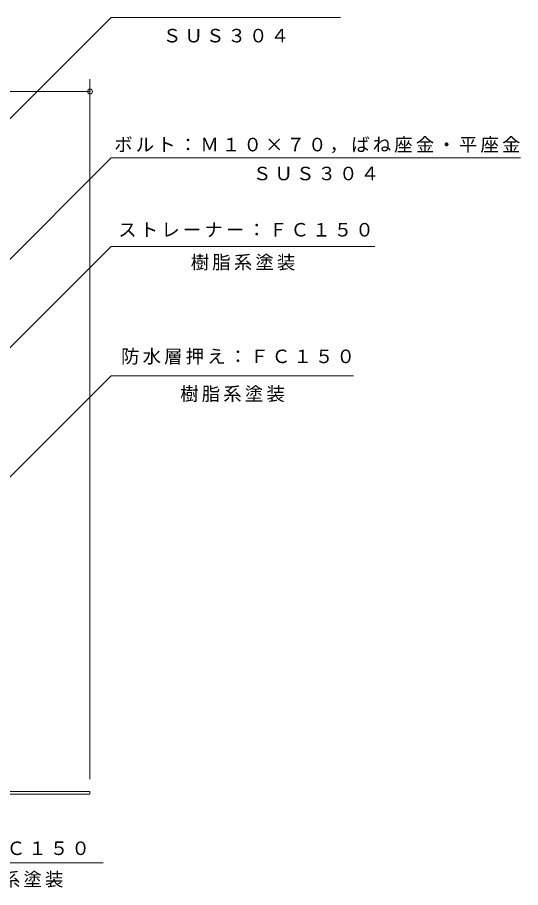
# Model space of a CAD drawing. Units: millimetres at full size, sheet at 1:4; details may follow other scales. Extents: x -455 to 478, y -549 to 503.
# Drawn here: x 150 to 478, y -453 to 114 of the extents above; entities that cross this region are included whole.
import ezdxf

# ---------------------------------------------------------------- set-up
doc = ezdxf.new("R2010")
doc.units = ezdxf.units.MM
doc.header["$LTSCALE"] = 4
doc.header["$PDMODE"] = 32
doc.header["$PDSIZE"] = 3.2
for name, color, linetype, lineweight in [('0-4_その他', 7, 'Continuous', 9), ('0-5_寸法', 7, 'Continuous', 9), ('0-8', 2, 'Continuous', 9)]:
    doc.layers.add(name, color=color, linetype=linetype, lineweight=lineweight)
doc.styles.add('ＭＳ ゴシック', font='')
doc.styles.get('ＭＳ ゴシック').set_extended_font_data('MS Gothic')

msp = doc.modelspace()

# ---------------------------------------------------------------- linework, layer by layer
at = {"layer": '0-4_その他'}
for p, q in [((197.157, 73.81), (197.157, -382.133)), ((42.157, 65.81), (197.157, 65.81))]:
    msp.add_line(p, q, dxfattribs=at)
msp.add_point((197.157, 65.81), dxfattribs=at)
at = {"layer": '0-5_寸法'}
for p, q in [((-143.904, -240.761), (210.882, 114.026)), ((360.431, 114.026), (210.882, 114.026)), ((-119.765, -308.163), (210.882, 22.484)), ((210.882, 22.484), (477.726, 22.484)), ((-63.883, -309.891), (210.882, -35.126)), ((382.688, -35.126), (210.882, -35.126)), ((-11.493, -341.782), (210.882, -119.407)), ((368.946, -119.407), (210.882, -119.407)), ((85.661, -436.484), (205.681, -436.484))]:
    msp.add_line(p, q, dxfattribs=at)
at = {"layer": '0-8'}
for p, q in [((197.157, -390.133), (-162.843, -390.133)), ((197.157, -390.133), (197.157, -391.734)), ((-162.843, -391.733), (197.157, -391.733))]:
    msp.add_line(p, q, dxfattribs=at)

# ---------------------------------------------------------------- texts
at = {"layer": '0-5_寸法', "char_height": 8.798, "attachment_point": 7, "style": 'ＭＳ ゴシック'}
for s, insert in [('\\T1.17;ＳＵＳ３０４', (244.657, 97.594)), ('\\T1.17;ボルト：Ｍ１０×７０，ばね座金・平座金', (212.925, 25.523)), ('\\T1.17;ＳＵＳ３０４', (303.304, 7.809)), ('\\T1.17;ストレーナー：ＦＣ１５０', (215.554, -29.117)), ('\\T1.17;樹脂系塗装', (262.785, -50.83)), ('\\T1.17;防水層押え：ＦＣ１５０', (217.376, -112.089)), ('\\T1.17;樹脂系塗装', (255.914, -136.51)), ('\\T1.17;本体：ＦＣ１５０', (86.762, -432.415)), ('\\T1.17;樹脂系塗装', (111.671, -452.662))]:
    msp.add_mtext(s, dxfattribs=dict(at, insert=insert))

doc.saveas('drawing.dxf')
